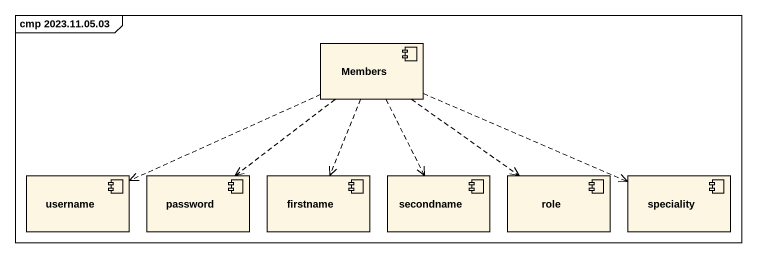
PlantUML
@startuml
mainframe cmp 2023.11.05.03
component Members
component username
component password
component firstname
component secondname
component role
component speciality
Members .left.> username
Members ..> password
Members ..> firstname
Members ..> secondname
Members ..> role
Members .right.> speciality
@enduml
